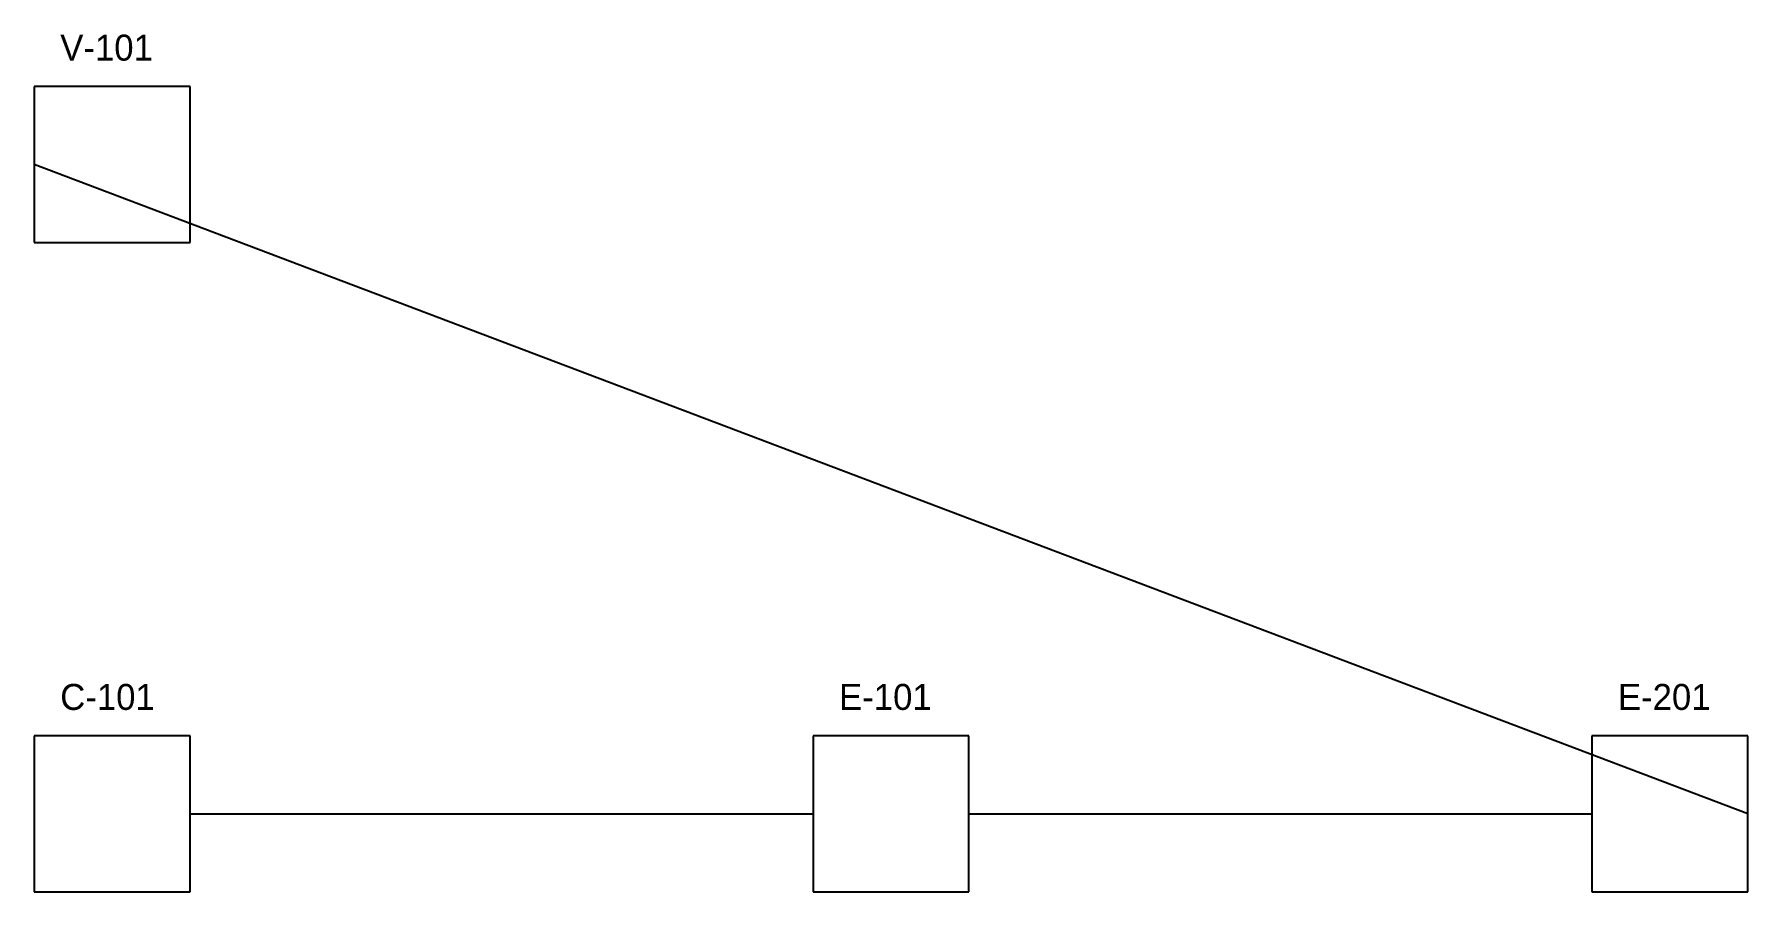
# Model space of a CAD drawing. Extents: x 100 to 760, y 150 to 480.
import ezdxf

# ---------------------------------------------------------------- set-up
doc = ezdxf.new("R2010")
doc.units = 0

msp = doc.modelspace()

# ---------------------------------------------------------------- linework, layer by layer
for p, q in [((160, 460), (100, 460)), ((100, 460), (100, 400)), ((160, 400), (160, 460)), ((760, 180), (100, 430)), ((100, 400), (160, 400)), ((160, 210), (100, 210)), ((100, 210), (100, 150)), ((160, 150), (160, 210)), ((460, 210), (400, 210)), ((400, 210), (400, 150)), ((460, 150), (460, 210)), ((760, 210), (700, 210)), ((700, 210), (700, 150)), ((760, 150), (760, 210)), ((160, 180), (400, 180)), ((460, 180), (700, 180)), ((100, 150), (160, 150)), ((400, 150), (460, 150)), ((700, 150), (760, 150))]:
    msp.add_line(p, q)

# ---------------------------------------------------------------- texts
for s, p in [('V-101', (110, 470)), ('C-101', (110, 220)), ('E-101', (410, 220)), ('E-201', (710, 220))]:
    msp.add_text(s, height=10).set_placement(p)

doc.saveas('drawing.dxf')
